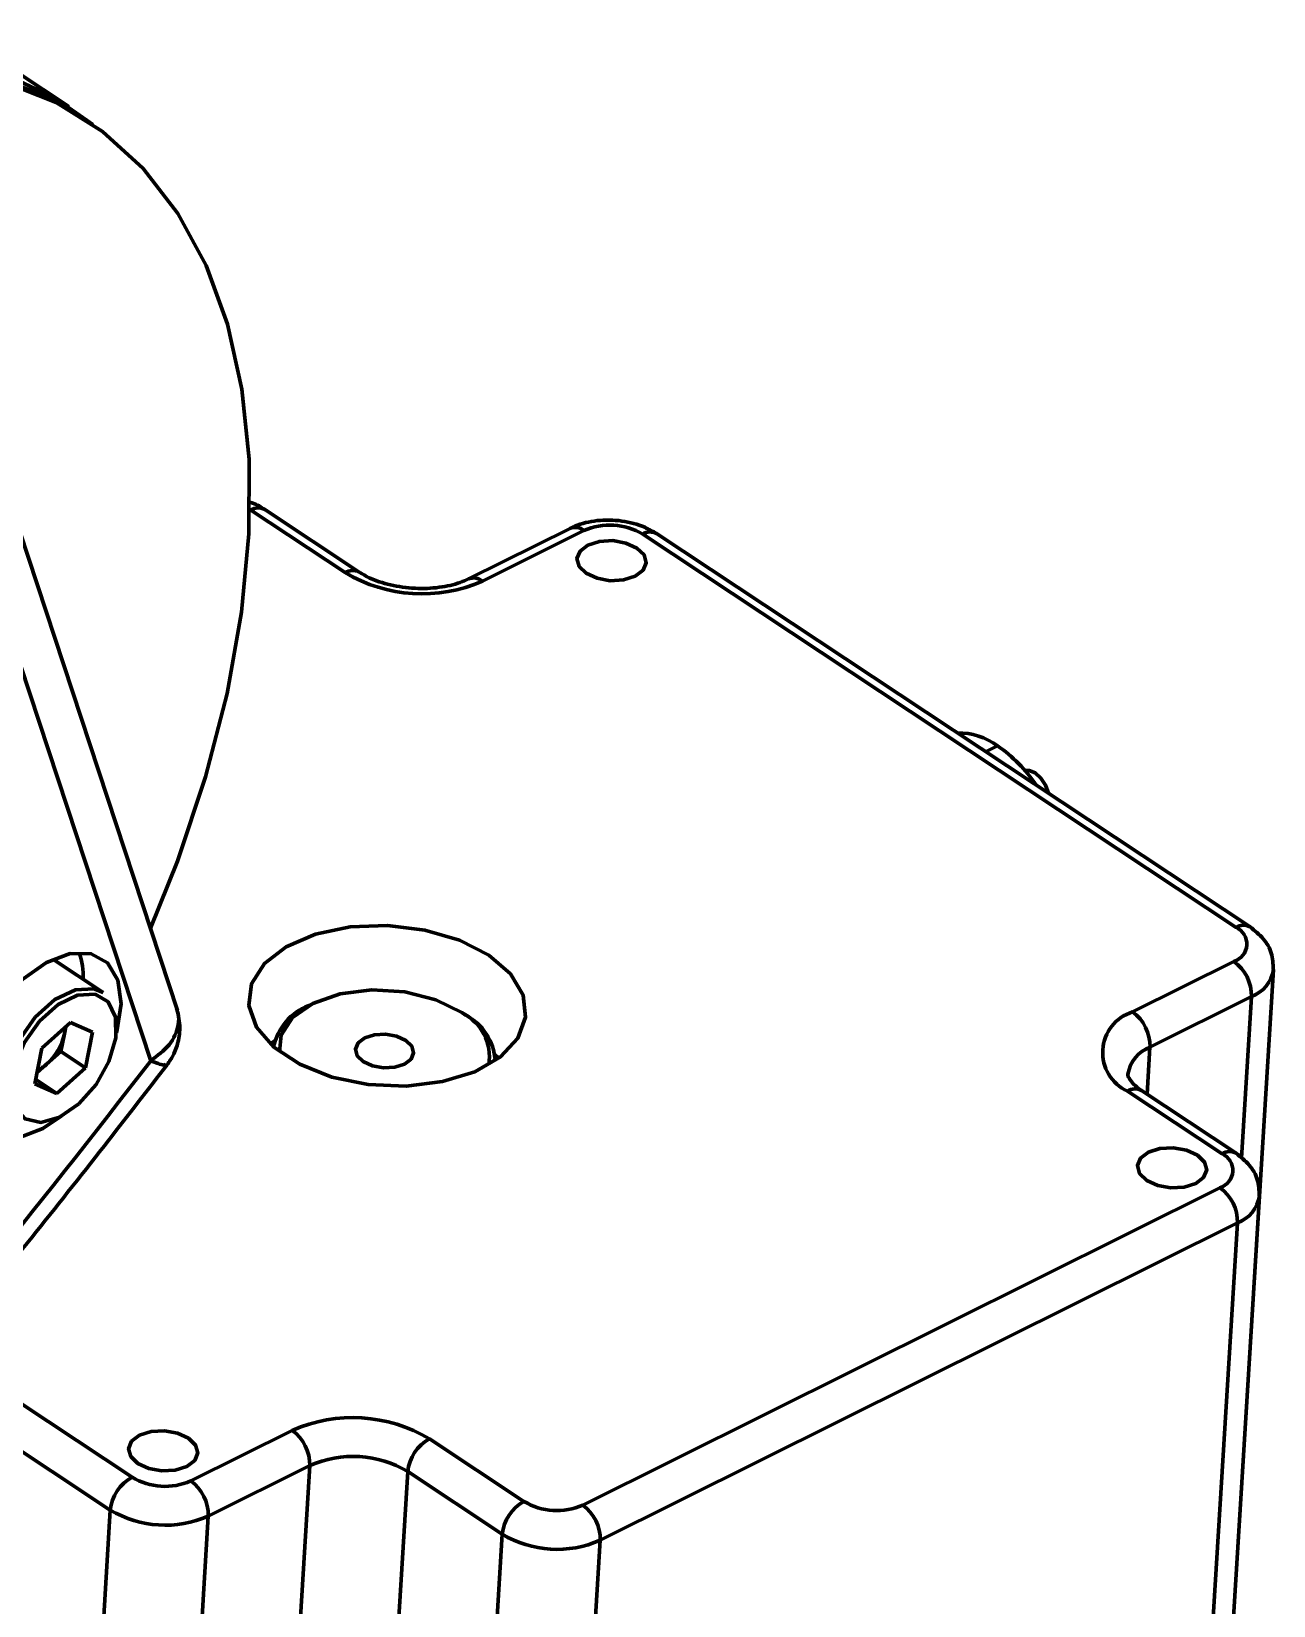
# Model space of a CAD drawing. Header units: millimetres. Extents: x -419 to 9215, y 1224 to 3301.
# Drawn here: x 422.9 to 472.6, y 1511.4 to 1574.4 of the extents above; entities that cross this region are included whole.
import ezdxf

# ---------------------------------------------------------------- set-up
doc = ezdxf.new("R2010")
doc.units = ezdxf.units.MM
doc.layers.add('0.7mm', color=7, linetype='Continuous', lineweight=70)

msp = doc.modelspace()

# ---------------------------------------------------------------- linework, layer by layer
at = {"layer": '0.7mm', "color": 7, "linetype": 'Continuous', "lineweight": 70}
for p, q in [((424.421, 1571.367), (419.884, 1574.374)), ((425.146, 1570.819), (424.995, 1570.919)), ((435.487, 1552.721), (431.705, 1555.226)), ((436.045, 1552.741), (432.263, 1555.247)), ((444.486, 1554.493), (440.425, 1552.471)), ((445.037, 1554.404), (440.976, 1552.382)), ((428.775, 1535.198), (422.469, 1554.364)), ((471.135, 1538.524), (447.389, 1554.259)), ((471.692, 1538.544), (447.947, 1554.28)), ((421.747, 1551.284), (427.701, 1533.188)), ((425.793, 1535.922), (423.787, 1537.252)), ((466.99, 1535.143), (471.051, 1537.165)), ((469.843, 1491.567), (472.633, 1536.841)), ((471.751, 1535.759), (467.69, 1533.737)), ((434.186, 1535.485), (434.024, 1535.404)), ((440.297, 1535.017), (440.146, 1535.117)), ((424.498, 1534.719), (423.345, 1533.69)), ((424.249, 1534.271), (424.11, 1533.562)), ((424.303, 1534.545), (424.249, 1534.271)), ((425.372, 1534.329), (424.498, 1534.719)), ((425.372, 1534.329), (425.093, 1532.91)), ((423.066, 1532.271), (423.345, 1533.69)), ((432.666, 1533.988), (432.487, 1533.862)), ((423.151, 1532.707), (423.533, 1533.047)), ((423.533, 1533.047), (424.11, 1533.562)), ((424.11, 1533.562), (425.093, 1532.91)), ((441.633, 1533.299), (441.47, 1533.445)), ((423.099, 1532.439), (423.94, 1531.882)), ((423.94, 1531.882), (425.093, 1532.91)), ((423.94, 1531.882), (423.066, 1532.271)), ((470.575, 1529.468), (466.794, 1531.974)), ((471.133, 1529.489), (467.352, 1531.995)), ((444.99, 1515.411), (470.491, 1528.11)), ((469.284, 1482.511), (472.074, 1527.785)), ((471.192, 1526.703), (445.69, 1514.005)), ((468.402, 1481.429), (471.192, 1526.703)), ((429.306, 1516.378), (433.367, 1518.4)), ((438.856, 1518.062), (442.637, 1515.556)), ((434.067, 1516.994), (430.007, 1514.972)), ((441.769, 1514.246), (437.988, 1516.752)), ((445.69, 1514.005), (442.901, 1468.731))]:
    msp.add_line(p, q, dxfattribs=at)
at = {"layer": '0.7mm', "color": 8, "linetype": 'Continuous', "lineweight": 70}
for p, q in [((431.705, 1555.226), (431.666, 1555.252)), ((461.111, 1545.557), (461.587, 1545.794)), ((471.353, 1529.292), (471.751, 1535.759)), ((467.69, 1533.737), (467.574, 1531.848)), ((419.263, 1521.62), (426.954, 1516.523)), ((426.086, 1515.214), (418.248, 1520.407)), ((432.127, 1485.503), (434.067, 1516.994)), ((437.988, 1516.752), (436.136, 1486.69)), ((424.564, 1490.515), (426.086, 1515.214)), ((430.007, 1514.972), (428.345, 1488.01)), ((440.125, 1487.556), (441.769, 1514.246))]:
    msp.add_line(p, q, dxfattribs=at)
at = {"layer": '0.7mm', "color": 7, "linetype": 'Continuous', "lineweight": 70, "flags": 128}
for points in [[(425.392, 1570.651), (423.874, 1571.709), (421.879, 1572.653), (419.691, 1573.251), (417.336, 1573.497), (414.838, 1573.388), (412.226, 1572.925), (409.528, 1572.113), (406.774, 1570.962), (403.994, 1569.483), (401.218, 1567.694), (398.477, 1565.613), (395.801, 1563.264), (393.219, 1560.672), (390.76, 1557.866), (388.451, 1554.876), (386.316, 1551.736), (384.38, 1548.48)], [(421.861, 1572.352), (423.922, 1571.531), (425.777, 1570.371), (427.406, 1568.886), (428.792, 1567.091), (429.919, 1565.007), (430.774, 1562.656), (431.348, 1560.063), (431.636, 1557.258), (431.633, 1554.271), (431.341, 1551.135), (430.761, 1547.883), (429.901, 1544.553), (428.769, 1541.179), (427.688, 1538.5)], [(447.158, 1553.705), (446.719, 1553.906), (446.192, 1554), (445.658, 1553.972), (445.198, 1553.826), (444.881, 1553.585), (444.757, 1553.285), (444.843, 1552.972), (445.128, 1552.694), (445.567, 1552.493), (446.094, 1552.399), (446.628, 1552.427), (447.088, 1552.573), (447.405, 1552.814), (447.529, 1553.114), (447.443, 1553.427), (447.158, 1553.705)], [(462.688, 1544.797), (462.86, 1544.81), (463.094, 1544.711), (463.323, 1544.503), (463.509, 1544.216), (463.626, 1543.894), (463.627, 1543.889)], [(441.232, 1537.413), (440.061, 1538.014), (438.676, 1538.421), (437.18, 1538.603), (435.682, 1538.546), (434.296, 1538.256), (433.122, 1537.753), (432.249, 1537.075), (431.741, 1536.272), (431.635, 1535.404), (431.94, 1534.535), (432.634, 1533.729), (433.663, 1533.047), (434.953, 1532.538), (436.408, 1532.241), (437.919, 1532.178), (439.374, 1532.353), (440.667, 1532.753), (441.7, 1533.349), (442.397, 1534.097), (442.706, 1534.94), (442.606, 1535.817), (442.102, 1536.662), (441.232, 1537.413)], [(422.591, 1536.45), (423.538, 1537.127), (424.477, 1537.478), (425.317, 1537.47), (425.976, 1537.102), (426.388, 1536.412), (426.514, 1535.465), (426.342, 1534.356), (426.327, 1534.304)], [(424.116, 1530.967), (423.387, 1530.476), (422.448, 1530.124), (421.608, 1530.132), (420.949, 1530.5), (420.537, 1531.191), (420.411, 1532.137), (420.583, 1533.246), (421.038, 1534.41), (421.73, 1535.513), (422.591, 1536.45)], [(422.417, 1530.828), (422.028, 1531.29), (421.867, 1532.065), (422.008, 1533.018), (422.432, 1534.019), (423.083, 1534.933), (423.871, 1535.636), (424.691, 1536.034), (425.432, 1536.073), (425.793, 1535.922)], [(424.823, 1531.464), (425.515, 1532.241), (426.032, 1533.162), (426.304, 1534.102), (426.294, 1534.933), (426.004, 1535.543), (425.473, 1535.851), (424.773, 1535.814), (423.998, 1535.438), (423.252, 1534.773), (422.637, 1533.909), (422.236, 1532.962), (422.102, 1532.062), (422.255, 1531.328), (422.672, 1530.861), (423.299, 1530.724), (424.049, 1530.934), (424.823, 1531.464)], [(440.146, 1535.117), (439.107, 1535.63), (437.867, 1535.943), (436.549, 1536.024), (435.281, 1535.866), (434.186, 1535.485), (433.373, 1534.916), (432.921, 1534.218), (432.858, 1533.548)], [(424.249, 1534.271), (424.272, 1534.429), (424.277, 1534.522)], [(437.913, 1534.005), (437.544, 1534.174), (437.101, 1534.253), (436.653, 1534.229), (436.266, 1534.106), (436, 1533.904), (435.895, 1533.652), (435.968, 1533.389), (436.207, 1533.156), (436.576, 1532.987), (437.018, 1532.908), (437.467, 1532.932), (437.854, 1533.054), (438.12, 1533.257), (438.224, 1533.508), (438.152, 1533.771), (437.913, 1534.005)], [(469.588, 1529.415), (469.149, 1529.617), (468.622, 1529.71), (468.088, 1529.682), (467.628, 1529.536), (467.311, 1529.295), (467.187, 1528.995), (467.273, 1528.683), (467.558, 1528.404), (467.997, 1528.203), (468.523, 1528.11), (469.058, 1528.138), (469.518, 1528.284), (469.835, 1528.525), (469.959, 1528.824), (469.872, 1529.137), (469.588, 1529.415)], [(429.215, 1518.088), (428.776, 1518.29), (428.249, 1518.383), (427.715, 1518.355), (427.255, 1518.209), (426.938, 1517.968), (426.814, 1517.668), (426.9, 1517.356), (427.185, 1517.077), (427.624, 1516.876), (428.15, 1516.782), (428.685, 1516.811), (429.145, 1516.956), (429.462, 1517.198), (429.586, 1517.497), (429.5, 1517.81), (429.215, 1518.088)]]:
    msp.add_lwpolyline(points, dxfattribs=at)
at = {"layer": '0.7mm', "color": 7, "linetype": 'Continuous', "lineweight": 70}
for centre, radius, start, end in [((417.75, 1559.666), 13.383, 57.22531, 90.04874), ((446.073, 1552.062), 2.561, 59.07681, 113.86586), ((438.558, 1557.847), 5.976, 239.07681, 293.86586), ((460.021, 1543.666), 2.642, 53.64216, 90.934), ((458.223, 1540.954), 5.894, 33.63396, 55.20224), ((470.835, 1537.86), 0.728, 287.2573, 65.67462), ((422.22, 1536.572), 2.784, 357.42898, 19.89491), ((470.043, 1535.786), 1.708, 359.08101, 53.86166), ((434.853, 1533.278), 2.282, 111.30221, 168.25139), ((439.295, 1533.354), 1.958, 350.5588, 64.22613), ((439.287, 1533.057), 2.204, 3.59922, 62.73098), ((467.494, 1533.521), 1.698, 107.2573, 245.67462), ((465.983, 1533.764), 1.708, 359.08101, 53.86166), ((421.99, 1534.772), 2.314, 311.82487, 347.50257), ((103.072, 1782.74), 409.463, 316.18087, 322.4495), ((422.396, 1534.299), 1.691, 297.2026, 312.27599), ((470.275, 1528.805), 0.728, 287.2573, 65.67462), ((469.484, 1526.731), 1.708, 359.08101, 53.86166), ((435.785, 1512.935), 5.976, 59.07681, 113.86586), ((432.36, 1517.021), 1.708, 359.08101, 53.86166), ((439.686, 1516.57), 1.708, 119.07681, 173.86586), ((435.795, 1513.09), 4.269, 59.07681, 113.86586), ((427.784, 1515.031), 1.708, 119.07681, 173.86586), ((428.27, 1518.721), 2.561, 239.07681, 293.86586), ((428.299, 1514.999), 1.708, 359.08101, 53.86166), ((443.467, 1514.064), 1.708, 119.07681, 173.86586), ((443.954, 1517.754), 2.561, 239.07681, 293.86586), ((443.983, 1514.032), 1.708, 359.08101, 53.86166), ((428.279, 1518.876), 4.269, 239.07681, 293.86586), ((443.963, 1517.909), 4.269, 239.07681, 293.86586)]:
    msp.add_arc(centre, radius, start, end, dxfattribs=at)
at = {"layer": '0.7mm', "color": 8, "linetype": 'Continuous', "lineweight": 70}
for centre, radius, start, end in [((432.002, 1554.766), 0.548, 61.48467, 122.77018), ((444.684, 1553.971), 0.559, 50.84599, 110.77654), ((447.685, 1553.816), 0.533, 60.52769, 123.72716), ((435.784, 1552.245), 0.561, 62.84287, 122.03277), ((440.622, 1551.947), 0.561, 50.90525, 110.09956), ((471.43, 1538.081), 0.533, 60.505, 123.72944), ((471.279, 1537.044), 1.369, 290.16467, 351.54346), ((468.189, 1532.429), 1.399, 110.86995, 170.55562), ((467.09, 1531.531), 0.533, 60.52769, 123.72716), ((470.871, 1529.025), 0.533, 60.505, 123.72944), ((470.72, 1527.988), 1.369, 290.16467, 351.54346)]:
    msp.add_arc(centre, radius, start, end, dxfattribs=at)
at = {"layer": '0.7mm', "color": 7, "linetype": 'Continuous', "lineweight": 70}
for points, knots in [([(432.263, 1555.247), (432.114, 1555.345), (431.922, 1555.472), (431.686, 1555.53), (431.634, 1555.543)], [0, 0, 0, 0, 0.7785275, 1, 1, 1, 1]), ([(447.947, 1554.28), (447.793, 1554.37), (447.377, 1554.612), (446.555, 1554.824), (445.57, 1554.841), (444.88, 1554.678), (444.549, 1554.523), (444.486, 1554.493)], [0, 0, 0, 0, 0.154645, 0.416374, 0.681971, 0.938588, 1, 1, 1, 1]), ([(440.425, 1552.471), (440.314, 1552.421), (439.987, 1552.274), (439.256, 1552.105), (438.274, 1552.065), (437.284, 1552.203), (436.514, 1552.461), (436.173, 1552.664), (436.045, 1552.741)], [0, 0, 0, 0, 0.098259, 0.289356, 0.485137, 0.683473, 0.880177, 1, 1, 1, 1]), ([(472.623, 1536.842), (472.614, 1537.065), (472.596, 1537.509), (472.243, 1538.111), (471.881, 1538.396), (471.692, 1538.544)], [0, 0, 0, 0, 0.326485, 0.650168, 1, 1, 1, 1]), ([(428.362, 1533.033), (428.446, 1533.155), (428.63, 1533.423), (428.823, 1533.954), (428.906, 1534.62), (428.791, 1535.087), (428.73, 1535.332)], [0, 0, 0, 0, 0.193007, 0.426282, 0.697599, 1, 1, 1, 1]), ([(398.646, 1498.427), (399.752, 1499.586), (402.955, 1502.943), (408.174, 1508.646), (414.258, 1515.587), (420.213, 1522.704), (424.896, 1528.542), (427.577, 1532.019), (428.356, 1533.03)], [0, 0, 0, 0, 0.106732, 0.309306, 0.511874, 0.714429, 0.916974, 1, 1, 1, 1]), ([(467.352, 1531.995), (467.264, 1532.058), (467.008, 1532.243), (466.822, 1532.536), (466.789, 1532.602), (466.811, 1532.655), (466.813, 1532.66)], [0, 0, 0, 0, 0.198351, 0.574232, 0.965154, 1, 1, 1, 1]), ([(472.063, 1527.787), (472.054, 1528.01), (472.036, 1528.454), (471.684, 1529.056), (471.321, 1529.341), (471.133, 1529.489)], [0, 0, 0, 0, 0.326485, 0.650168, 1, 1, 1, 1])]:
    msp.add_open_spline(points, degree=3, knots=knots, dxfattribs=at)
at = {"layer": '0.7mm', "color": 8, "linetype": 'Continuous', "lineweight": 70}
for points, knots in [([(428.727, 1535.284), (428.753, 1535.217), (428.838, 1535.003), (428.812, 1534.503), (428.527, 1533.812), (427.973, 1533.393), (427.701, 1533.188)], [0, 0, 0, 0, 0.091328, 0.295098, 0.654328, 1, 1, 1, 1]), ([(427.701, 1533.188), (427.905, 1533.111), (428.257, 1532.979), (428.301, 1533.034), (428.319, 1533.058)], [0, 0, 0, 0, 0.5800056, 1, 1, 1, 1])]:
    msp.add_open_spline(points, degree=3, knots=knots, dxfattribs=at)

doc.saveas('drawing.dxf')
